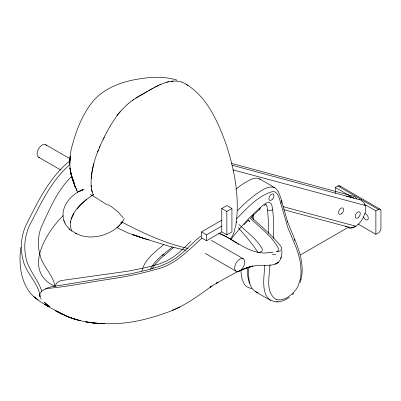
<?xml version="1.0" encoding="UTF-8"?>
<svg xmlns="http://www.w3.org/2000/svg" width="401" height="401" viewBox="0 0 401 401"><rect width="100%" height="100%" fill="white"/><g stroke="black" fill="none" stroke-linecap="round" stroke-linejoin="round"><path stroke-width="0.6" d="M252.234 218.059L252.239 215.683M268.459 233.357L268.464 222.846L267.738 211.803L266.961 206.37L266.394 204.926L265.627 204.209M248.665 266.901C248.475 275.793 247.713 289.241 258.074 292.695M247.532 267.267L247.758 276.324L249.347 283.457M281.958 251.096C281.783 254.69 281.392 258.595 279.071 261.502C273.617 267.101 264.635 264.645 257.683 265.447C242.46 267.021 229.608 276.464 216.314 283.226L218.149 282.179L210.124 287.221L211.944 285.983C197.578 296.259 183.247 307.111 166.265 312.73C152.119 317.782 137.493 321.767 122.495 323.146C101.252 324.895 78.927 323.151 59.814 312.986C49.844 307.326 39.168 302.234 31.067 293.933C20.391 281.151 18.692 263.332 20.842 247.377M273.287 238.555C273.758 227.437 273.988 216.079 271.818 205.117A12.18 7.033 -60 0 0 271.101 203.638C268.815 200.54 264.981 203.718 262.891 205.452C251.026 215.267 240.816 226.861 231.312 238.936M91.253 178.214C90.917 183.397 90.837 188.801 92.791 193.703M91.243 178.595L91.288 177.844M91.303 177.854L91.318 177.473M91.333 177.478L91.358 177.097M93.578 194.49C82.651 201.533 65.859 215.653 71.523 230.334M91.373 177.107L91.433 176.345A70.125 40.496 -60 0 1 93.789 163.613L94.501 161.007A67.017 38.707 -60 0 1 96.867 153.849L100.862 144.245M91.408 176.731L91.448 176.355A70.125 40.501 -60 0 1 93.804 163.623M264.805 265.031C264.384 276.304 259.252 299.657 275.677 301.672M269.963 264.715C269.703 275.427 264.876 292.57 276.169 299.392M235.492 227.588C240.299 199.107 234.695 169.723 225.562 142.651C217.287 120.616 206.866 96.711 185.838 84.095M70.245 222.871L70.591 221.167M300.284 279.211L297.953 286.229A14.276 8.241 -60 0 1 296.89 288.174A15.143 8.742 -60 0 1 295.788 289.848L291.993 294.098L287.788 297.191A26.02 15.022 -60 0 1 276.154 299.427M234.951 228.124L234.064 232.174L232.485 235.983L230.239 239.492M300.148 282.53C307.086 261.106 294.424 240.374 287.276 220.991L287.597 221.999L280.655 197.467L278.229 191.377M280.78 258.354L281.196 257.001M63.263 215.588C45.774 232.51 22.155 271.382 54.987 286.374L56.691 283.001L57.909 281.913L60.967 280.59L128.305 271.126L146.495 267.477L159.483 263.888L166.886 260.876L173.613 256.851L179.723 251.923L190.871 241.437M71.127 219.342L73.995 213.302M97.583 151.914L98.35 149.984M99.152 148.064L99.984 146.144M100.841 144.235L102.977 139.764M40.06 295.587L39.99 295.727A1.403 1.083 30.3 0 0 39.99 295.933A2.035 1.639 10.9 0 0 40.376 296.86L40.501 297.041M102.962 139.754L104.305 137.087M103.293 139.087L103.623 138.415M103.954 137.744L104.982 135.749M104.967 135.738L106.636 132.551M150.41 269.422C154.951 259.693 164.51 253.828 172.29 246.961M106.616 132.541L109.378 127.498M152.265 268.971L152.941 267.738A19.514 11.268 -60 0 1 155.107 264.444L160.801 258.329L174.019 247.171M109.358 127.488L110.816 125.002M122.756 221.633L120.601 224.074M110.801 124.992L117.142 115.468M84.21 189.853L82.922 189.613L82.586 190.209M117.127 115.458L117.523 114.977M117.318 115.212L117.714 114.731M117.694 114.721L118.094 114.245M117.884 114.475L121.889 109.814M76.917 209.036L80.521 204.841L86.741 199.162M118.656 113.513L120.24 111.623M71.523 230.334C85.057 241.943 108.315 237.186 119.864 224.871M117.919 227.001L122.435 222.064M244.034 224.73L247.868 220.555M236.66 218.715C247.046 208.264 257.663 195.989 272.234 191.653A13.348 7.704 -60 0 1 275.046 191.999C278.525 193.979 279.196 198.455 280.409 201.904A99.398 57.388 -60 0 1 280.805 203.382L287.748 227.342L296.118 247.457L298.409 253.913L300.434 262.745L301.056 270.565M121.869 109.804L126.982 104.816M292.504 294.67L293.983 293.131M71.914 176.199C57.333 190.039 49.809 208.936 41.418 226.73C37.99 235.557 37.383 245.482 39.98 254.61C42.381 266.424 53.133 274.484 54.987 286.374M237.522 210.505L246.981 201.397L255.136 194.836A78.15 45.118 -60 0 1 260.249 191.422C265.126 187.939 274.71 183.548 277.853 191.427M251.803 216.57L259.908 209.081M69.909 164.575C51.183 180.671 41.032 203.417 29.839 224.811C25.333 234.395 23.574 245.362 25.629 255.808C27.353 269.206 38.015 278.79 41.799 291.332M126.962 104.806L128.726 103.308M69.995 160.771C49.042 177.648 37.483 202.355 25.704 225.843C21.263 236.069 20.02 247.733 22.757 258.585C25.133 272.474 37.669 281.848 40.06 295.577M163.924 244.45C155.618 251.447 145.964 258.354 142.39 269.121A19.248 11.113 -60 0 0 141.819 271.076M128.711 103.298L130.49 101.889M235.793 189.207L239.918 186.049A78.15 45.118 -60 0 1 245.031 182.635C249.262 180.35 254.374 176.625 259.362 178.786L274.58 187.573M200.946 235.978L196.54 239.587L183.202 252.174L176.164 257.918L168.46 262.65L160.019 266.224L148.21 269.783L130.485 273.893L50.802 286.89L47.052 288.058L45.478 289.016M201.909 238.124C187.899 250.75 174.38 265.597 155.037 269.602C137.277 274.85 118.977 277.808 100.691 280.53C83.328 283.357 66.025 286.69 48.491 288.349C44.476 288.655 40.09 291.186 39.483 295.462M130.475 101.874L132.631 100.29M276.67 251.708L278.229 250.595L278.459 248.48C271.958 235.988 259.823 227.562 249.953 217.873M133.713 99.508L132.676 100.235L138.626 96.385L148.24 90.962A18.782 10.847 -60 0 0 148.641 90.731L148.796 90.636M289.417 297.271C285.487 300.083 280.79 302.038 275.903 301.963M135.673 98.205L147.378 91.433M91.072 196.019L93.383 194.781M264.033 205.653L265.823 204.555M149.418 90.265L148.776 90.626M149.398 90.25L149.733 90.08M149.553 90.16L150.044 89.899M149.864 89.974L150.355 89.719M221.773 231.928L221.773 208.49L226.846 205.563L231.918 208.49L231.918 231.928L226.846 234.856L221.773 231.928L206.55 240.715L201.477 237.783L201.477 231.928L221.773 220.209M221.773 208.49L226.846 211.422L231.918 208.49M201.477 231.928L206.55 234.856L221.773 226.069M335.286 193.322L335.286 187.462L337.822 185.999A3.589 2.07 -60 0 1 340.264 186.711M364.78 204.49L375.877 210.896L378.414 209.432A3.589 2.07 -60 0 1 380.95 210.896L380.95 228.47A3.589 2.07 -60 0 1 378.414 232.866L375.877 234.329L358.118 224.079M300.409 254.951L348.68 227.076M150.646 89.528L150.976 89.368M150.49 89.618L150.821 89.453M150.956 89.353L151.287 89.192M151.267 89.177L151.909 88.842M151.578 89.007L152.225 88.666M152.205 88.656L152.851 88.325M152.515 88.481L153.162 88.155M153.142 88.14L154.716 87.323M154.069 87.639L155.342 86.992A114.175 65.944 -60 0 1 158.45 85.438M82.681 189.733C70.771 194.42 59.333 207.743 64.12 221.162M172.179 310.429L180.039 306.89M159.673 84.847L165.844 82.491M160.936 84.315L158.43 85.428A114.175 65.934 -60 0 0 155.317 86.982M238.896 271.201L245.893 268.154L253.051 265.988L247.211 267.678L240.415 270.535M165.819 82.476L168.335 81.819M258.986 252.379L260.901 251.863L262.199 250.876L262.264 248.976C256.8 239.066 247.116 232.354 239.141 224.6M167.057 82.14L168.265 81.834M168.315 81.804L168.706 81.739M168.756 81.709L173.162 81.112A59.147 34.165 -60 0 1 179.257 81.473L181.152 81.924M276.575 251.527C283.597 251.477 282.845 248.309 279.086 244.119C270.75 234.199 260.825 225.768 251.211 217.141M273.161 252.174L270.891 252.51M276.695 301.617L277.738 301.502M171.001 81.313L173.137 81.097M267.542 252.861C248.911 254.665 235.171 239.302 218.796 233.522M102.466 323.557L104.867 323.682L96.857 323.256M346.584 226.41L345.677 226.244L348.539 227.151M251.888 288.424L250.424 288.224A28.481 16.441 -60 0 1 244.029 283.707L241.918 278.705L240.785 270.249M348.99 227.247L351.727 227.422L354.158 227.006A10.356 8.877 51.3 0 0 354.339 226.951L354.765 226.791A9.017 7.629 44.4 0 0 355.236 226.61M185.863 250.309L169.829 246.445L137.859 236.53L132.666 234.655L143.027 238.119L128.165 232.991L116.851 227.613M188.064 248.43C164.886 243.337 143.207 233.146 122.24 222.284M346.344 196.159L353.045 197.713M231.347 163.357L354.153 196.4A15.118 8.727 -60 0 1 356.91 199.066M231.938 165.177L360.258 199.888M232.961 169.864L365.496 205.528A15.128 8.732 -60 0 1 360.765 221.542A15.128 8.732 -60 0 1 348.349 227.838M282.82 206.565L355.862 226.214M283.778 209.673L345.822 226.364M177.052 80.195C162.455 75.438 146.756 77.303 131.999 80.23C117.398 83.448 102.741 89.674 92.942 101.388C82.285 114.345 76.245 130.445 71.959 146.495C68.095 160.285 69.609 174.901 75.614 187.843L72.145 177.382L75.614 187.843M143.182 238.264L148.586 239.853M75.127 233.202L76.791 233.733M181.122 81.909L184.671 83.328A54.867 31.689 -60 0 1 186.275 84.275L187.984 85.543M219.262 233.197L226.59 236.73L236.806 243.131M339.617 185.818L380.208 209.252M337.822 185.999L378.414 209.432M335.286 187.462L354.058 198.3M45.699 144.716L70.606 159.097M211.372 240.364L243.317 258.81A7.173 4.14 -60 0 1 241.041 269.923A7.173 4.14 -60 0 1 234.831 266.334A7.173 4.14 -60 0 1 243.317 258.81M38.526 157.142L60.721 169.959M205.282 253.422L236.144 271.236M255.452 291.697L270.675 300.484M360.815 200.194L362.945 201.713L364.554 203.492A11.218 8.22 2.8 0 1 364.669 203.708M40.346 296.946L39.493 296.454L39.488 295.652M359.547 199.492L359.777 199.904M45.98 305.106L48.701 306.71L44.441 304.184M93.709 194.976L93.413 194.801M237.798 243.798L238.795 244.465M259.362 178.786L260.389 179.513M111.017 206.284L118.19 212.044L122.24 216.761M33.754 296.59L38.195 300.113M36.23 298.655L35.193 297.823L35.699 298.239M63.724 220.149L66.05 225.222L69.659 229.397M235.883 221.758L236.821 222.555M69.097 228.921L71.684 231.121M238.309 227.698L247.071 237.793L253.978 246.53L258.018 252.58M248.199 219.893L249.778 221.753L248.43 220.149M40.411 297.913L41.118 299.121M74.756 185.798L77.749 192.405M93.172 194.57L92.932 194.069M294.063 239.051L294.725 240.595M64.666 222.545L64.907 223.172M76.857 190.776L76.375 188.285M92.24 192.174L91.478 188.836M91.112 185.192L91.253 187.046M253.262 214.685L253.332 219.733M375.877 210.896L375.877 234.329M226.846 211.422L226.846 234.856M206.55 234.856L206.55 240.715M364.795 213.492A3.589 2.07 60 0 1 368.053 216.931A3.589 2.07 60 0 1 366.82 220.029A3.589 2.07 60 0 1 363.476 216.801M162.4 255.567A3.589 1.499 49 0 1 164.39 255.181M272.61 209.663A3.589 2.296 -6.1 0 1 267.552 209.994M281.322 200.229A3.589 2.541 -15.1 0 1 280.805 203.382M260.194 207.768A3.589 1.479 48.7 0 1 259.186 209.137M301.011 270.59A39.228 22.651 -60 0 1 300.344 279.191M346.83 226.354A2.02 0.511 36.3 0 1 346.68 226.49M364.148 203.898A9.038 5.96 19.5 0 1 365.09 205.538M360.975 199.573A9.218 4.221 15.5 0 1 361.582 199.944M348.875 227.076A4.511 1.554 20.4 0 1 348.454 226.981M355.893 226.244A7.91 6.591 37.6 0 1 355.381 226.56M90.441 194.42A28.16 1.449 33 0 1 98.526 199.317M121.894 221.923A25.96 9.429 41 0 1 120.596 222.134M98.997 199.628A27.739 1.388 33 0 1 107.147 204.836M107.874 204.495A26.05 3.865 34.3 0 1 110.491 206.345M122.671 216.826A19.433 8.627 19.8 0 1 123.142 218.034M124.12 218.455A19.514 8.125 24.2 0 1 122.29 221.352M39.784 157.478A7.173 4.14 -60 0 1 38.526 148.856A7.173 4.14 -60 0 1 46.621 145.638M270.926 252.314A99.814 65.288 -61.4 0 1 267.582 252.68M275.883 254.269A95.724 59.574 -55.8 0 1 272.419 254.715M39.443 295.397A1.403 0.286 80.7 0 1 39.453 295.577M69.914 160.616L69.729 163.693L70.255 156.149L69.914 160.616M278.319 262.349L275.552 264.089L278.319 262.349M81.433 190.365L78.671 191.803L83.027 189.603L81.433 190.365M99.127 323.447L91.293 322.7L99.127 323.447M93.418 322.95L85.794 321.858L93.418 322.95M78.245 320.088L73.047 318.589L80.335 320.7L78.245 320.088M74.922 319.201L67.959 316.74L55.518 310.695L67.959 316.74L74.922 319.201M58.135 312.068L56.882 311.437L62.992 314.549L58.135 312.068M49.654 306.78L44.321 302.299L49.654 306.78M73.929 182.26L71.488 175.954L73.929 182.26M72.501 178.656L70.516 172.134L72.501 178.656M71.323 175.031L69.889 168.014L71.323 175.031M272.084 199.618A3.589 2.07 -60 0 0 273.216 194.064A3.589 2.07 -60 0 0 268.976 197.828A3.589 2.07 -60 0 0 272.084 199.618M341.647 213.693A3.589 2.07 -60 0 0 342.99 208.089A3.589 2.07 -60 0 0 338.695 211.638A3.589 2.07 -60 0 0 341.647 213.693M358.258 217.563A3.589 2.07 -60 0 0 359.602 211.959A3.589 2.07 -60 0 0 355.306 215.512A3.589 2.07 -60 0 0 358.258 217.563"/></g></svg>
